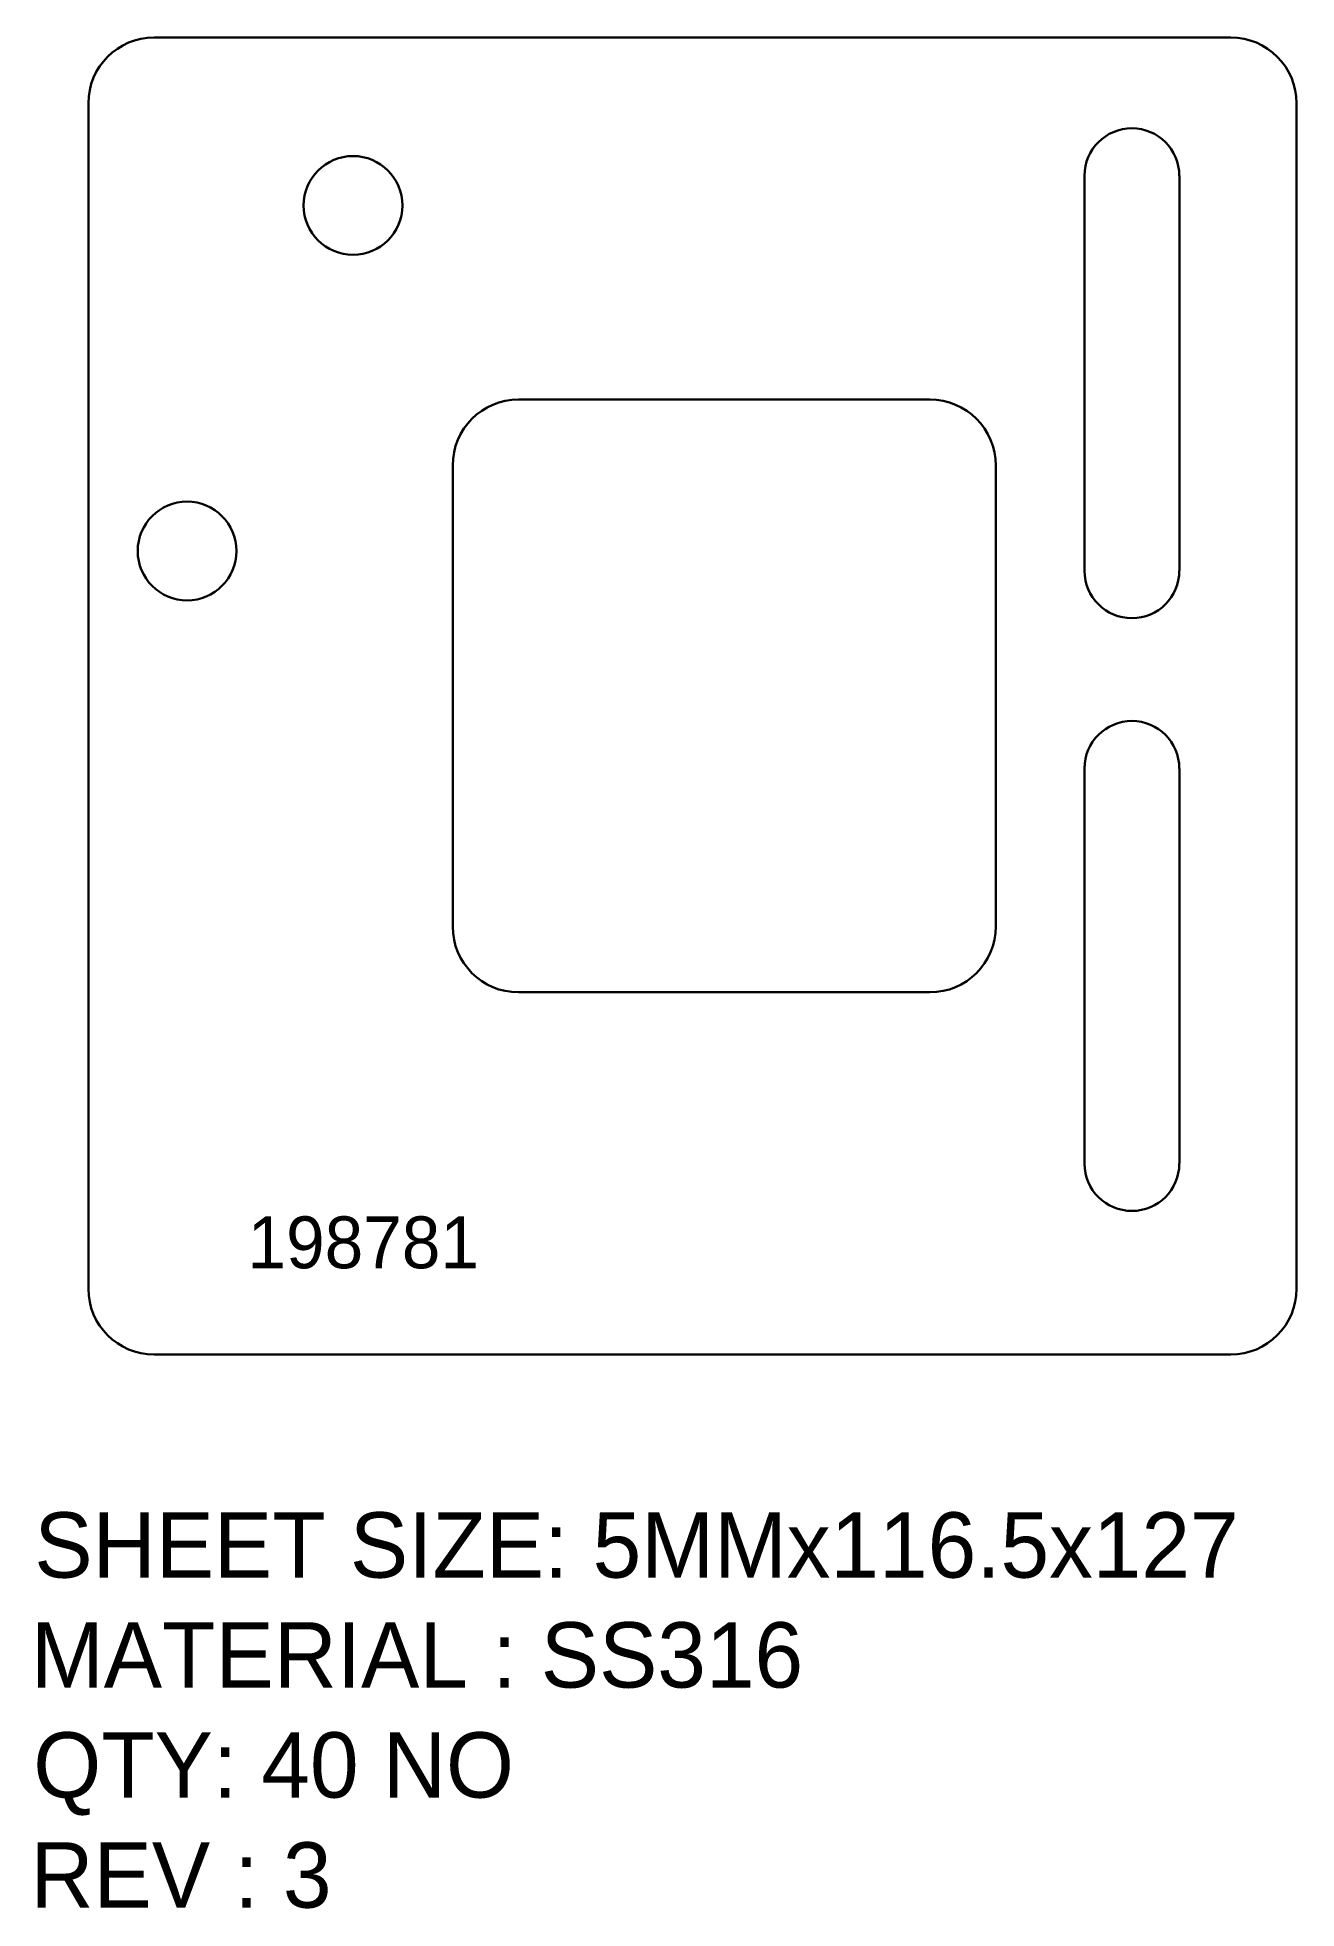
# Model space of a CAD drawing. Header units: millimetres. Extents: x 182 to 303, y 82 to 262.
import ezdxf

# ---------------------------------------------------------------- set-up
doc = ezdxf.new("R2010")
doc.units = ezdxf.units.MM
doc.layers.add('LaserCutting', color=3, linetype='Continuous')

msp = doc.modelspace()

# ---------------------------------------------------------------- linework, layer by layer
at = {"layer": 'LaserCutting', "lineweight": 30}
for p, q in [((296.59, 262.24), (192.79, 262.24)), ((186.44, 255.89), (186.44, 141.59)), ((302.94, 141.59), (302.94, 255.89)), ((282.49, 248.91), (282.49, 210.81)), ((291.64, 210.81), (291.64, 248.91)), ((227.92, 227.32), (267.58, 227.32)), ((221.57, 176.52), (221.57, 220.97)), ((273.93, 220.97), (273.93, 176.52)), ((282.49, 191.76), (282.49, 153.66)), ((291.64, 153.66), (291.64, 191.76)), ((267.58, 170.17), (227.92, 170.17)), ((192.79, 135.24), (296.59, 135.24))]:
    msp.add_line(p, q, dxfattribs=at)
for centre, radius, start, end in [((192.79, 255.89), 6.35, 90, 180), ((296.59, 255.89), 6.35, 0, 90), ((287.06, 248.91), 4.57, 0, 180), ((211.96, 246.04), 4.76, 0, 180), ((211.96, 246.04), 4.76, 180, 0), ((227.92, 220.97), 6.35, 90, 180), ((267.58, 220.97), 6.35, 0, 90), ((195.96, 212.72), 4.76, 0, 180), ((195.96, 212.72), 4.76, 180, 0), ((287.06, 210.81), 4.57, 180, 0), ((287.06, 191.76), 4.57, 360, 180), ((227.92, 176.52), 6.35, 180, 270), ((267.58, 176.52), 6.35, 270, 360), ((287.06, 153.66), 4.57, 180, 0), ((192.79, 141.59), 6.35, 180, 270), ((296.59, 141.59), 6.35, 270, 360)]:
    msp.add_arc(centre, radius, start, end, dxfattribs=at)

# ---------------------------------------------------------------- texts
at = {"color": 7}
for s, p in [('SHEET SIZE: 5MMx116.5x127', (181.23, 113.73)), ('MATERIAL : SS316', (180.91, 103.13)), ('QTY: 40 NO', (181.13, 92.52)), ('REV : 3', (180.86, 81.91))]:
    msp.add_text(s, height=6.3, dxfattribs=at).set_placement(p)
at = {"color": 7, "insert": (201.79, 148.56), "char_height": 5, "width": 23.5544, "attachment_point": 1}
msp.add_mtext('{\\fCentury Gothic|b0|i0|c0|p18;\\C1;198781}', dxfattribs=at)

doc.saveas('drawing.dxf')
